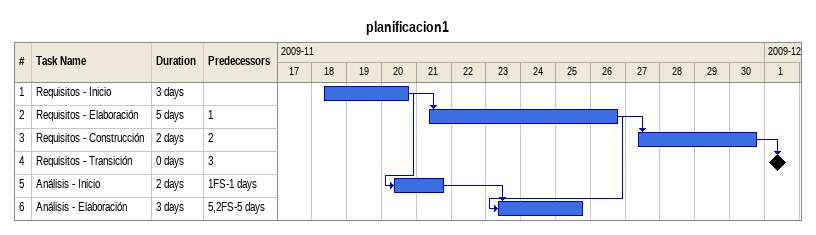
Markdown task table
planificacion1

| ID | Task | Duration | Start | Finish | Predecessors |
|---|---|---|---|---|---|
| 1 | Requisitos - Inicio | 3d | 2009-11-18 | 2009-11-20 |  |
| 2 | Requisitos - Elaboración | 5d | 2009-11-21 | 2009-11-26 | 1 |
| 3 | Requisitos - Construcción | 2d | 2009-11-27 | 2009-11-30 | 2 |
| 4 | Requisitos - Transición | 0d | 2009-12-01 | 2009-12-01 | 3 |
| 5 | Análisis - Inicio | 2d | 2009-11-20 | 2009-11-21 | 1FS-1d |
| 6 | Análisis - Elaboración | 3d | 2009-11-23 | 2009-11-25 | 5, 2FS-5d |
